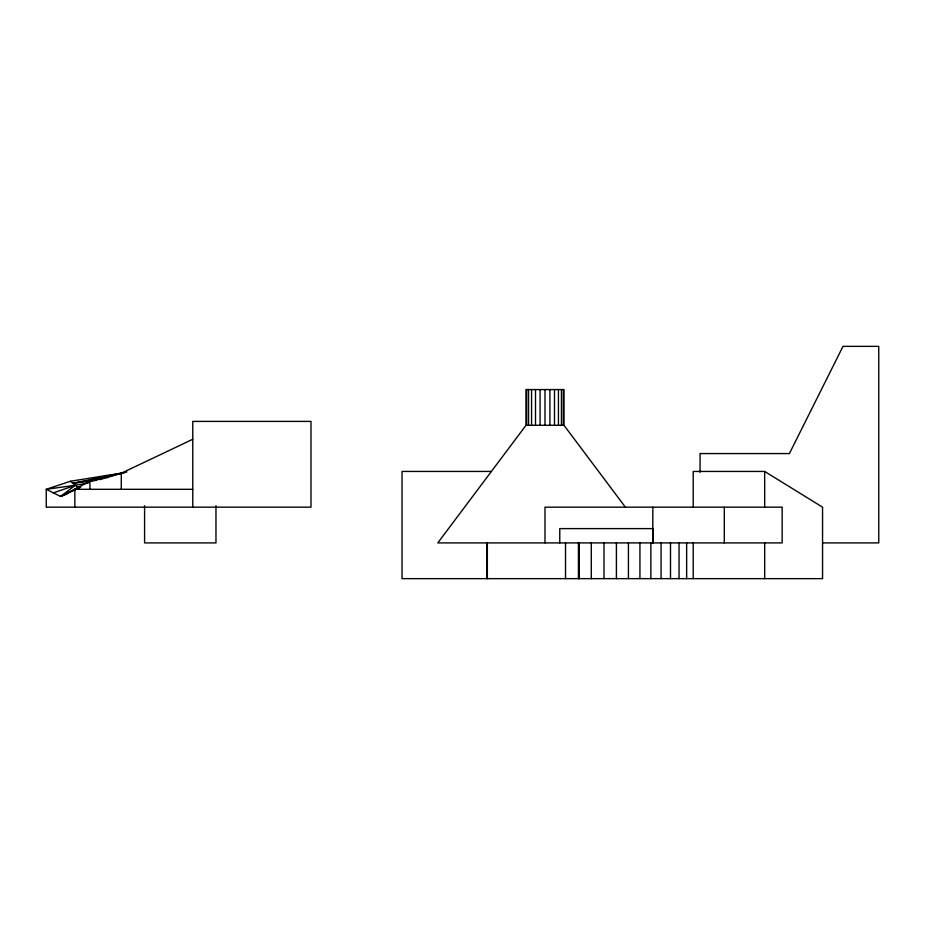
<?xml version="1.0" encoding="UTF-8"?>
<svg xmlns="http://www.w3.org/2000/svg" width="925" height="925" viewBox="0 0 925 925"><rect width="100%" height="100%" fill="white"/><g stroke="black" fill="none" stroke-linecap="round" stroke-linejoin="round"><path stroke-width="1.39" d="M486.908 578.645L486.908 542.906M693.207 578.645L693.207 542.906M625.393 507.166L563.996 425.303L563.996 389.564L526.001 389.564L526.001 425.303L437.791 542.906L782.168 542.906L782.168 507.166L544.998 507.166L544.998 542.906M87.493 483.266L89.933 481.266L126.898 471.958M192.77 507.166L192.77 421.407L310.985 421.407L310.985 507.166L46.25 507.166L46.25 489.302L60.541 496.447L75.283 485.278L87.829 483.093M67.086 494.066L60.541 496.447L89.933 481.266L89.933 489.302M192.77 439.271L121.291 473.218L106.421 477.647M60.541 496.447L79.897 487.637M67.687 492.875L80.093 487.452M74.844 507.166L74.844 489.302L79.943 487.29M53.396 492.875L75.283 485.278L46.25 489.302L70.392 481.266L124.112 472.675M99.657 479.659L103.716 478.445M80.533 486.642L77.723 487.29L70.392 481.266M97.067 480.26L72.844 483.266L121.291 473.218L121.291 489.302M80.533 486.77L77.723 487.29L80.533 486.897M72.844 483.266L108.468 477.358M526.001 425.303L563.996 425.303M491.025 471.438L402.028 471.438L402.028 578.645L822.556 578.645L822.556 507.166L764.674 471.438L693.207 471.438L693.207 507.166M74.844 489.302L192.77 489.302M822.556 542.906L878.75 542.906L878.75 346.355L843.01 346.355L789.407 453.562L700.075 453.562L700.075 472.293M764.674 471.438L764.674 507.166M764.674 542.906L764.674 578.645M724.287 507.166L724.287 542.906M686.639 542.906L686.639 578.645M679.043 542.906L679.043 578.645M670.498 542.906L670.498 578.645M661.074 542.906L661.074 578.645M652.934 542.906L652.934 528.614L559.764 528.614L559.764 542.906M652.819 507.166L652.819 542.906M650.853 542.906L650.853 578.645M639.938 542.906L639.938 578.645M628.422 542.906L628.422 578.645M616.397 542.906L616.397 578.645M603.99 542.906L603.99 578.645M591.295 542.906L591.295 578.645M579.2 542.906L579.2 578.645M578.437 542.906L578.437 578.645M565.522 542.906L565.522 578.645M563.348 389.564L563.348 425.303M561.452 389.564L561.452 425.303M558.434 389.564L558.434 425.303M554.503 389.564L554.503 425.303M549.913 389.564L549.913 425.303M544.998 389.564L544.998 425.303M540.084 389.564L540.084 425.303M535.494 389.564L535.494 425.303M531.563 389.564L531.563 425.303M528.545 389.564L528.545 425.303M526.649 389.564L526.649 425.303M487.348 542.906L487.348 578.645M215.964 505.744L215.964 542.906L144.578 542.906L144.578 505.744"/></g></svg>
